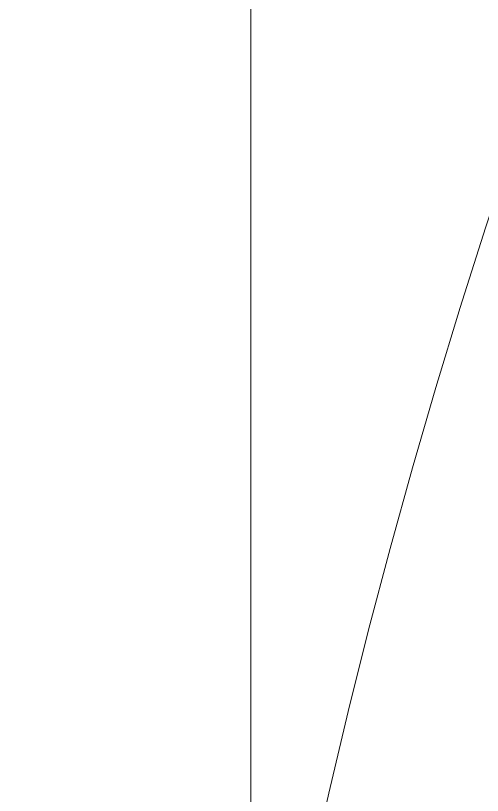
# Model space of a CAD drawing. Header units: millimetres. Extents: x -23600 to 58751, y -29611 to 36794.
# Drawn here: x 21163.96 to 21184.57, y 22322.95 to 22357.39 of the extents above; entities that cross this region are included whole.
import ezdxf

# ---------------------------------------------------------------- set-up
doc = ezdxf.new("R2010")
doc.units = ezdxf.units.MM
for name, color, linetype, lineweight in [('A-DOOR-IDEN', 31, 'Continuous', 9), ('A-WALL', 113, 'Continuous', 9), ('A-WALL-PATT', 111, 'Continuous', 25)]:
    doc.layers.add(name, color=color, linetype=linetype, lineweight=lineweight)

# ---------------------------------------------------------------- blocks, each defined once
blk = doc.blocks.new('M_Door Tag - M_Door Tag-1233-01 - Entry Level')
at = {"layer": 'A-DOOR-IDEN'}
for centre, start, end in [((-3, 0), 90, 270), ((3, 0), 270, 90)]:
    blk.add_arc(centre, 3, start, end, dxfattribs=at)

msp = doc.modelspace()

# ---------------------------------------------------------------- hatches: boundary and pattern name
at = {"layer": 'A-WALL-PATT', "lineweight": 9}
h = msp.add_hatch(dxfattribs=at)
h.set_pattern_fill('FP_2', color=256, style=0, pattern_type=2)
h.set_pattern_definition([(0, (0, 0), (812.8, 203.2), [33.528, -576.072, 33.528, -576.072, -3251.2]), (0, (0, 0), (812.8, 203.2), [-1219.2, 33.528, -1185.672, 33.528, -576.072, -1422.4]), (0, (0, 0), (812.8, 203.2), [-3048, 33.528, -372.872, 33.528, -982.472]), (120, (304.8, 101.6), (-582.3764, 602.3054), [33.528, -576.072, 33.528, -576.072, -3251.2]), (120, (304.8, 101.6), (-582.3764, 602.3054), [-1219.2, 33.528, -1185.672, 33.528, -576.072, -1422.4]), (120, (304.8, 101.6), (-582.3764, 602.3054), [-3048, 33.528, -372.872, 33.528, -982.472]), (240, (406.4, 508), (-230.4236, -805.5054), [33.528, -576.072, 33.528, -576.072, -3251.2]), (240, (406.4, 508), (-230.4236, -805.5054), [-1219.2, 33.528, -1185.672, 33.528, -576.072, -1422.4]), (240, (406.4, 508), (-230.4236, -805.5054), [-3048, 33.528, -372.872, 33.528, -982.472])])
h.paths.add_polyline_path([(21158.851, 22309.041), (21174.351, 22309.041), (21174.351, 24708.291), (21158.851, 24708.291), (21158.851, 22324.541)], flags=0)
h.paths.add_polyline_path([(21174.351, 25623.291), (21174.351, 27835.291), (21158.851, 27835.291), (21158.851, 25623.291)], flags=0)

# ---------------------------------------------------------------- linework, layer by layer
at = {"layer": 'A-WALL'}
msp.add_line((21174.351, 22293.541), (21174.351, 24708.291), dxfattribs=at)

# ---------------------------------------------------------------- block references
at = {"layer": 'A-DOOR-IDEN', "xscale": 99.99999999999991, "yscale": 99.99999999999991, "zscale": 99.99999999999991}
for p in [(20655.101, 22255.291), (21770.101, 22255.291)]:
    msp.add_blockref('M_Door Tag - M_Door Tag-1233-01 - Entry Level', p, dxfattribs=at)

doc.saveas('drawing.dxf')
